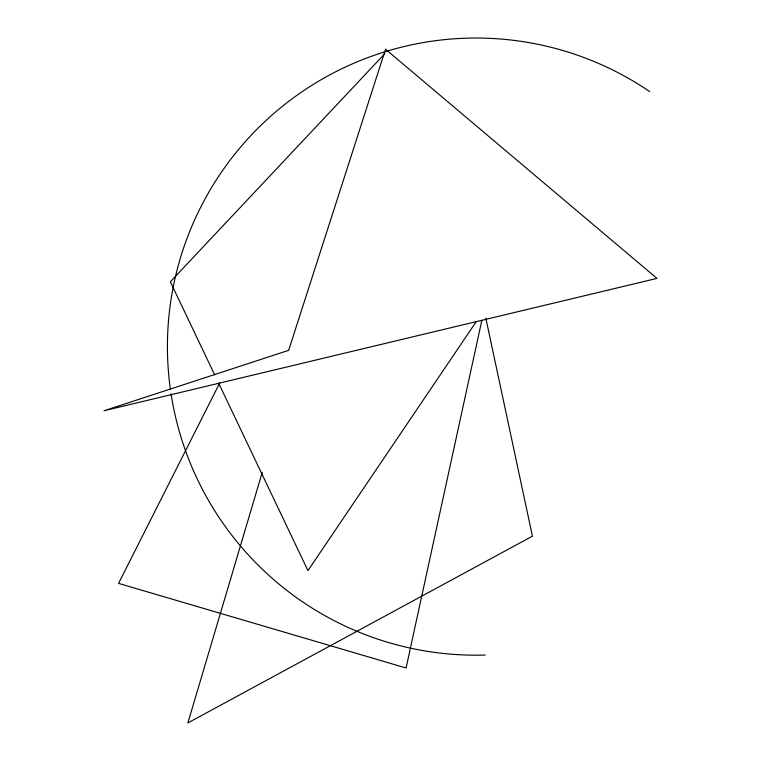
<?xml version="1.0" encoding="UTF-8"?>
<svg xmlns="http://www.w3.org/2000/svg" width="761" height="761" viewBox="0 0 761 761"><rect width="100%" height="100%" fill="white"/><g stroke="black" fill="none" stroke-linecap="round" stroke-linejoin="round"><path stroke-width="1.14" d="M481.818 320.457L406.079 667.987L118.564 583.383L219.739 382.964M262.231 472.41L187.872 722.95L532.424 536.163L485.822 318.146M476.11 321.836L307.948 570.626L218.768 383.42M384.847 53.651L170.359 281.798L214.688 374.859M485.176 655.05A308.566 308.566 0 0 1 171.044 393.741M170.416 389.489A308.566 308.566 0 0 1 649.704 91.577M385.551 49.237L288.647 350.336L104.048 410.74L656.952 278.393L385.551 49.237"/></g></svg>
